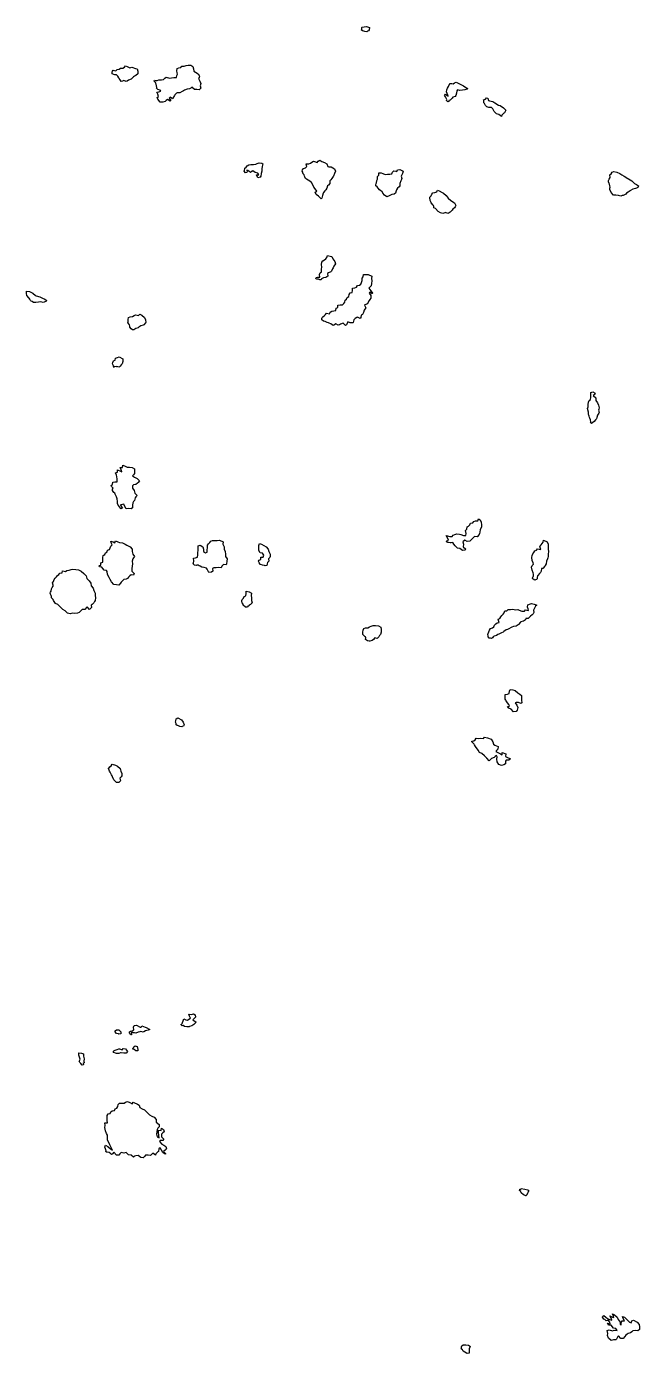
# Model space of a CAD drawing. Extents: x 450006 to 454999, y 6465006 to 6474995.
# Drawn here: x 454477 to 454980, y 6473897 to 6474986 of the extents above; entities that cross this region are included whole.
import ezdxf

# ---------------------------------------------------------------- set-up
doc = ezdxf.new("R2010")
doc.units = 0

msp = doc.modelspace()

# ---------------------------------------------------------------- linework, layer by layer
at = {"layer": '1010'}
for points in [[(454753, 6474982.12), (454751.9, 6474983), (454752.48, 6474983.5), (454752.36, 6474985), (454752.68, 6474985.3), (454754.44, 6474985.54), (454756.3, 6474985.68), (454758.66, 6474985), (454758.36, 6474983), (454757.9, 6474982.08), (454757, 6474981.94), (454756.58, 6474981.4), (454755, 6474981.52), (454754.14, 6474981.84), (454753, 6474982.12), (454753, 6474982.12)], [(454549, 6474946.24), (454547.58, 6474947), (454547.66, 6474948.32), (454547.84, 6474949), (454548.22, 6474949.76), (454550.66, 6474949.32), (454551.64, 6474950.34), (454553.24, 6474950.74), (454554.32, 6474951.66), (454556.36, 6474951.62), (454557.7, 6474952.28), (454558.46, 6474953.52), (454559.8, 6474953), (454562.1, 6474951.88), (454563.7, 6474952.28), (454566.74, 6474951.24), (454567.98, 6474951), (454568.52, 6474949), (454568.6, 6474947), (454567, 6474945.42), (454565.92, 6474945), (454565, 6474944.3), (454563.68, 6474943), (454563, 6474942.54), (454561, 6474941.66), (454559.74, 6474941), (454559, 6474940.66), (454557, 6474941.4), (454555.98, 6474941), (454555, 6474940.66), (454554, 6474941.98), (454553.36, 6474943), (454553, 6474943.62), (454552.18, 6474945), (454551, 6474946.2), (454549.84, 6474946.14), (454549, 6474946.24), (454549, 6474946.24)], [(454583, 6474939.7), (454582.12, 6474941), (454582.4, 6474941.58), (454583, 6474941.52), (454584.48, 6474941.5), (454585.92, 6474942.06), (454588.08, 6474941.9), (454589.66, 6474942.32), (454590.64, 6474943.34), (454591.92, 6474944.06), (454594.52, 6474943.46), (454596.34, 6474943.64), (454598.12, 6474943.86), (454600.2, 6474943.78), (454600.58, 6474945.4), (454601.24, 6474946.74), (454601, 6474947.7), (454600.6, 6474949.38), (454600.84, 6474951.14), (454602.16, 6474951.82), (454603.78, 6474952.2), (454604.76, 6474953.22), (454606.74, 6474953.24), (454608.16, 6474953.82), (454609.88, 6474954.1), (454612.04, 6474953.94), (454613.8, 6474953), (454614.4, 6474951), (454614.5, 6474949), (454615.84, 6474948.14), (454618.14, 6474947), (454619.18, 6474945), (454619, 6474944), (454618.5, 6474943), (454619.58, 6474941), (454620.22, 6474939), (454619.76, 6474937), (454620.22, 6474935), (454619, 6474933.88), (454617, 6474933.94), (454615, 6474934), (454613, 6474936), (454611.98, 6474935), (454611, 6474934.64), (454609, 6474934.24), (454607, 6474933.6), (454605.98, 6474933), (454605, 6474932.36), (454603, 6474931.32), (454601, 6474931.36), (454600.3, 6474931), (454599, 6474929.64), (454598.6, 6474929), (454597.38, 6474927), (454597, 6474926.44), (454595, 6474927.7), (454594.4, 6474927), (454595.74, 6474925), (454595, 6474924.44), (454593, 6474925.96), (454591.96, 6474925), (454591, 6474924.06), (454589, 6474923.56), (454587, 6474923.76), (454585, 6474926), (454584.6, 6474927.38), (454585.62, 6474928.36), (454585, 6474930.16), (454584.2, 6474931.78), (454585.9, 6474932.08), (454587.4, 6474932.58), (454587, 6474933.58), (454585, 6474934), (454584, 6474935), (454584.32, 6474935.66), (454584, 6474937), (454583.66, 6474938.32), (454583.34, 6474939), (454583, 6474939.7), (454583, 6474939.7)], [(454821, 6474927.96), (454820.22, 6474929), (454820.56, 6474929.42), (454821, 6474930.16), (454822.16, 6474929), (454823.36, 6474928.62), (454823, 6474929.46), (454821.84, 6474932.14), (454822.32, 6474933.66), (454822.72, 6474935.26), (454823.56, 6474936.42), (454824.16, 6474937.82), (454824.9, 6474939.08), (454826.24, 6474939), (454827.32, 6474938.66), (454828.4, 6474939.58), (454829.92, 6474940.06), (454832, 6474939), (454834.22, 6474937.76), (454835.82, 6474937), (454838.74, 6474935.24), (454839.24, 6474935), (454839, 6474934.28), (454837, 6474933.74), (454835, 6474933.44), (454833, 6474933.32), (454831, 6474933.88), (454830.36, 6474933), (454830.18, 6474931), (454829.62, 6474929), (454829, 6474928.22), (454827, 6474927.7), (454826.52, 6474927), (454825, 6474925.42), (454823.9, 6474925), (454823.78, 6474924.2), (454823, 6474924), (454822, 6474925), (454822.12, 6474925.86), (454821.56, 6474927), (454821, 6474927.96), (454821, 6474927.96)], [(454853, 6474922.56), (454852.64, 6474923), (454852.6, 6474923.38), (454852.5, 6474925), (454852.3, 6474925.68), (454854, 6474925.98), (454854.74, 6474927.24), (454855.76, 6474927), (454856.48, 6474925), (454857.24, 6474924.74), (454859.84, 6474924.14), (454861.64, 6474923), (454864.72, 6474921.26), (454865.94, 6474921), (454868.66, 6474919), (454870.74, 6474917), (454869.54, 6474915), (454869, 6474914.62), (454867.32, 6474913), (454867, 6474911.82), (454865, 6474913.48), (454863, 6474914), (454861, 6474915.88), (454859.88, 6474918.1), (454859, 6474919.32), (454858.6, 6474919.38), (454857, 6474919.38), (454856.66, 6474919.32), (454855, 6474919.74), (454853.88, 6474921), (454853, 6474922.56), (454853, 6474922.56)], [(454657, 6474865.7), (454655.98, 6474867), (454656.02, 6474867.96), (454656.44, 6474869), (454656.4, 6474869.58), (454657.6, 6474870.38), (454658.44, 6474871.54), (454659.64, 6474872.34), (454661.4, 6474872.58), (454663.48, 6474872.5), (454665.32, 6474872.66), (454666.64, 6474873.34), (454668.18, 6474873.8), (454670.28, 6474873.7), (454671.24, 6474873), (454671, 6474872), (454670.74, 6474871), (454670.48, 6474869), (454670.46, 6474867), (454669.84, 6474865), (454669.62, 6474863), (454669, 6474862), (454667, 6474861.58), (454665.88, 6474864.1), (454668, 6474863.98), (454667, 6474865.42), (454665, 6474865.84), (454663, 6474867.34), (454662.32, 6474867), (454661, 6474866.08), (454659.66, 6474867), (454659, 6474867.6), (454658.06, 6474867.92), (454658.46, 6474867), (454657.98, 6474866), (454657, 6474865.7), (454657, 6474865.7)], [(454705, 6474863.9), (454704.1, 6474865), (454704.22, 6474865.76), (454703.56, 6474867), (454703.88, 6474868.1), (454704.7, 6474869.28), (454706.16, 6474869.82), (454707.24, 6474870.74), (454707, 6474871.62), (454706.8, 6474873.18), (454708.82, 6474873.16), (454710.3, 6474873.68), (454711.5, 6474874.48), (454712.8, 6474875.18), (454713.7, 6474875), (454715.84, 6474874.14), (454716.74, 6474875.24), (454717.96, 6474876.02), (454719.62, 6474875), (454721.8, 6474874.18), (454723.8, 6474873), (454724.66, 6474871), (454725.34, 6474870.64), (454727.36, 6474870.62), (454730.04, 6474869), (454730.74, 6474867), (454730.04, 6474865), (454729.26, 6474863), (454729, 6474862.66), (454727.7, 6474861), (454727, 6474859.88), (454726.22, 6474859), (454726.2, 6474857), (454725, 6474855.54), (454724.4, 6474855), (454723.82, 6474853), (454723, 6474851.62), (454721.96, 6474851), (454721, 6474849.46), (454720.78, 6474849), (454720.24, 6474847), (454719.56, 6474845), (454719, 6474844.22), (454717, 6474846.66), (454715, 6474848), (454714.12, 6474849.86), (454715.4, 6474850.58), (454715, 6474851.34), (454713, 6474853.88), (454712.14, 6474855.84), (454711, 6474857.74), (454709, 6474859.32), (454708.32, 6474859.66), (454707, 6474860.4), (454706.32, 6474861), (454705.66, 6474862.32), (454705.32, 6474863), (454705, 6474863.9), (454705, 6474863.9)], [(454765, 6474854.2), (454764.06, 6474855), (454764.06, 6474855.92), (454764.1, 6474857), (454764.52, 6474857.46), (454764.68, 6474859.3), (454765.42, 6474860.56), (454765.44, 6474862.54), (454766.3, 6474863.68), (454766.34, 6474865.64), (454768.24, 6474865.74), (454769.68, 6474865), (454771.7, 6474864.28), (454773.38, 6474864.6), (454775.3, 6474864.68), (454777.16, 6474864.82), (454777.68, 6474866.3), (454778.66, 6474867.32), (454780.42, 6474867), (454781.16, 6474866.82), (454781.84, 6474868.14), (454783.64, 6474868.34), (454786.34, 6474867), (454785.86, 6474865), (454785, 6474863.54), (454784.78, 6474863), (454785.22, 6474861), (454785, 6474860.28), (454784.38, 6474859), (454783.68, 6474857), (454783.74, 6474855), (454783, 6474854.24), (454781.68, 6474853), (454781, 6474851.7), (454780.56, 6474851), (454780.02, 6474849), (454779, 6474848.3), (454777, 6474847.94), (454775.34, 6474847), (454775, 6474846.74), (454773, 6474845.86), (454771, 6474847.4), (454769.78, 6474849), (454769, 6474850.42), (454768, 6474851), (454767, 6474851.6), (454765.92, 6474853), (454765, 6474854.2), (454765, 6474854.2)], [(454955, 6474858.32), (454954.8, 6474859), (454954.82, 6474859.16), (454955, 6474859.44), (454955.58, 6474860.4), (454956.2, 6474861.78), (454956, 6474863.98), (454957.18, 6474864.8), (454957.78, 6474866.2), (454959.24, 6474866.74), (454961.7, 6474866.28), (454964.16, 6474865), (454965.92, 6474864.06), (454967.74, 6474863), (454970.68, 6474861), (454971.32, 6474860.66), (454974.14, 6474859), (454976.28, 6474857), (454977.82, 6474856.16), (454979.64, 6474855), (454979, 6474853.74), (454977.94, 6474853), (454977, 6474852.72), (454975, 6474852.32), (454973, 6474851.24), (454972.66, 6474851), (454971, 6474849.82), (454969.74, 6474849), (454969, 6474848.3), (454967, 6474847.2), (454965.98, 6474847), (454965, 6474846.44), (454963, 6474847.1), (454961, 6474847.22), (454959, 6474847.38), (454957, 6474849.56), (454955.98, 6474852), (454955.9, 6474853), (454956.16, 6474853.82), (454956.04, 6474855), (454955.66, 6474856.32), (454955.44, 6474857), (454955, 6474858.32), (454955, 6474858.32)], [(454809, 6474842), (454808.44, 6474843), (454808.58, 6474843.4), (454808.36, 6474845), (454808.36, 6474845.62), (454809.24, 6474846.74), (454809.82, 6474848.16), (454810.62, 6474849.36), (454812.42, 6474849.56), (454813.98, 6474850), (454814.6, 6474851.38), (454816.04, 6474851), (454818.4, 6474849.58), (454819.36, 6474849), (454821.7, 6474847), (454823.22, 6474845), (454825.4, 6474843), (454828.38, 6474841), (454829.66, 6474839), (454829, 6474837.76), (454828.44, 6474837), (454827, 6474835.92), (454826.46, 6474835), (454825, 6474833.42), (454824.08, 6474833), (454823, 6474832.24), (454821, 6474833.14), (454820.6, 6474833), (454819, 6474832.32), (454817, 6474832.84), (454815, 6474833.9), (454813, 6474836.36), (454811.6, 6474837), (454811.54, 6474838.44), (454811.26, 6474839), (454811, 6474839.28), (454809.4, 6474841), (454809, 6474842), (454809, 6474842)], [(454715, 6474778.66), (454714.74, 6474779), (454714.78, 6474779.2), (454715, 6474779.9), (454716, 6474779.98), (454718, 6474779.98), (454717.66, 6474782.32), (454718.2, 6474783.78), (454719.42, 6474784.56), (454719.32, 6474786.66), (454719.56, 6474788.42), (454719.46, 6474790.52), (454719.66, 6474792.32), (454720.5, 6474793.48), (454721.76, 6474794.22), (454722.82, 6474795.16), (454723.62, 6474796.36), (454724.2, 6474797.78), (454726.54, 6474797.44), (454727.76, 6474797), (454728.58, 6474795), (454730.36, 6474793), (454730.82, 6474791), (454729.56, 6474789), (454729, 6474787.72), (454728.32, 6474787), (454727.56, 6474785), (454727, 6474784.38), (454725, 6474783.74), (454724.22, 6474783), (454724.44, 6474781), (454723, 6474779.72), (454721, 6474779.6), (454719.98, 6474779), (454719.38, 6474778.6), (454719, 6474778), (454718.08, 6474777.9), (454717, 6474778.52), (454715.4, 6474778.58), (454715, 6474778.66), (454715, 6474778.66)], [(454721, 6474744.1), (454719.74, 6474745), (454719.74, 6474746.24), (454720, 6474747), (454720.56, 6474747.42), (454721.54, 6474748.44), (454722.5, 6474749.48), (454723.54, 6474750.44), (454725.98, 6474750), (454726.58, 6474751.4), (454727.8, 6474752.18), (454729.5, 6474752.48), (454731.2, 6474752.78), (454731.36, 6474754.62), (454732.78, 6474755.2), (454732.84, 6474757.14), (454734.6, 6474757.38), (454736.66, 6474757.32), (454737.56, 6474758.42), (454738.48, 6474759.5), (454738.78, 6474761.2), (454739.86, 6474762.12), (454740.46, 6474763.52), (454741.68, 6474764.3), (454742.06, 6474765.92), (454742.76, 6474767.22), (454744.56, 6474767.42), (454744.84, 6474769.14), (454744.78, 6474771.2), (454746.64, 6474771.34), (454748.12, 6474771.86), (454748.78, 6474773.2), (454750.54, 6474773.44), (454751.56, 6474774.42), (454752.3, 6474775.68), (454752.64, 6474777.34), (454752.66, 6474779.32), (454753.66, 6474780.32), (454753.78, 6474782.2), (454755.72, 6474782.26), (454757.76, 6474782.22), (454760.52, 6474781), (454760.36, 6474779), (454760.62, 6474777), (454760.5, 6474775), (454760.18, 6474773), (454759, 6474771.8), (454758.22, 6474771), (454759.76, 6474769), (454761.18, 6474767), (454761, 6474766.44), (454759, 6474767.7), (454758.56, 6474767), (454759.9, 6474765), (454759.88, 6474763), (454759, 6474761.64), (454758.46, 6474761), (454757.38, 6474759), (454757, 6474758.22), (454755, 6474757.5), (454754.6, 6474757), (454755.6, 6474755), (454755, 6474753.9), (454754.42, 6474753), (454753.7, 6474751), (454753, 6474749.52), (454751.98, 6474749), (454751.5, 6474747), (454751, 6474746.28), (454749, 6474747.4), (454748.38, 6474747), (454747, 6474746.26), (454745.76, 6474745), (454745.32, 6474743), (454745, 6474742.66), (454743, 6474742.62), (454741, 6474743.38), (454740.56, 6474743), (454739.82, 6474741), (454739, 6474740.52), (454737, 6474742.42), (454735, 6474741.46), (454734.22, 6474741), (454733, 6474740.62), (454731, 6474741.82), (454730.04, 6474741), (454729, 6474740.56), (454727, 6474741.8), (454725.68, 6474742.3), (454725, 6474742.54), (454724, 6474743), (454723, 6474743.32), (454722.24, 6474743.74), (454721, 6474744.1), (454721, 6474744.1)], [(454479, 6474763.24), (454477.44, 6474765), (454477.24, 6474766.74), (454477.32, 6474767), (454477.32, 6474768.66), (454479.68, 6474768.3), (454482.3, 6474767), (454484.6, 6474765), (454485.18, 6474764.8), (454488.12, 6474763.86), (454490.32, 6474763), (454491.68, 6474762.3), (454493.94, 6474761), (454493, 6474760), (454491, 6474759.2), (454489, 6474759.78), (454487, 6474759.68), (454485, 6474759.18), (454483, 6474759.36), (454481.98, 6474760), (454481, 6474760.42), (454480.42, 6474761), (454480, 6474761.98), (454479.32, 6474763), (454479, 6474763.24), (454479, 6474763.24)], [(454561, 6474742), (454560.5, 6474743), (454560.56, 6474743.42), (454560.6, 6474745), (454560.66, 6474745.32), (454560.9, 6474747.08), (454562.34, 6474747.64), (454564.16, 6474747.82), (454565.46, 6474748.52), (454566.8, 6474749.18), (454568.12, 6474749), (454569.2, 6474748.78), (454570.26, 6474749.72), (454571.92, 6474749), (454573.98, 6474747), (454574.78, 6474745), (454575.14, 6474743), (454575, 6474742.64), (454573.48, 6474741), (454573, 6474740.64), (454571, 6474740.06), (454569.44, 6474739), (454569, 6474738.46), (454567, 6474738), (454565.4, 6474737), (454565, 6474736.76), (454564.3, 6474737), (454563, 6474737.76), (454561.94, 6474739), (454562, 6474739.98), (454561.74, 6474741), (454561, 6474742), (454561, 6474742)], [(454549, 6474706), (454548.64, 6474707), (454548.62, 6474707.36), (454547.76, 6474709), (454548, 6474709.98), (454548.6, 6474711.38), (454549.98, 6474712), (454550.4, 6474713.58), (454551.86, 6474714.12), (454553.32, 6474714.66), (454556.34, 6474713), (454556.22, 6474711), (454555.84, 6474709), (454555, 6474708.28), (454554, 6474707), (454553.54, 6474706.44), (454553, 6474706.26), (454551.28, 6474706.7), (454551, 6474706.66), (454549.22, 6474706.76), (454549, 6474706), (454549, 6474706)], [(454939, 6474666), (454938.74, 6474667), (454938.56, 6474667.42), (454938.44, 6474669), (454938.5, 6474669.48), (454937.7, 6474672.28), (454938.24, 6474673.74), (454938.26, 6474675.72), (454938.52, 6474677.46), (454939.16, 6474678.82), (454940.2, 6474679.78), (454940.46, 6474681.52), (454940.36, 6474683.62), (454940.5, 6474685.48), (454942, 6474685.98), (454943.98, 6474685), (454943, 6474683.6), (454942.3, 6474683), (454944.42, 6474681), (454944.44, 6474679), (454945.96, 6474677), (454946.64, 6474675), (454947.3, 6474673), (454947, 6474671.94), (454946.7, 6474671), (454947.34, 6474669), (454947, 6474668.62), (454945.74, 6474667), (454945.32, 6474665), (454945, 6474663.82), (454944.24, 6474663), (454943, 6474661.74), (454941.98, 6474661), (454941, 6474660), (454940, 6474661), (454940.42, 6474661.56), (454940.06, 6474663), (454939.62, 6474664.36), (454939.34, 6474665), (454939, 6474666), (454939, 6474666)], [(454547, 6474608.36), (454546.72, 6474609), (454546.72, 6474609.26), (454547, 6474609.6), (454547.94, 6474610.04), (454548.04, 6474611.94), (454549.78, 6474612.2), (454551.66, 6474612.32), (454551.68, 6474614.3), (454551.46, 6474616.52), (454551, 6474617.72), (454550.38, 6474619.6), (454551.94, 6474620.04), (454551.88, 6474622.1), (454554.34, 6474621), (454555.44, 6474620.54), (454555, 6474622), (454554, 6474623.98), (454555.96, 6474624.02), (454556.16, 6474625.82), (454558.32, 6474625), (454559.86, 6474624.12), (454561.68, 6474624.3), (454564, 6474623.98), (454565.82, 6474623), (454565.98, 6474621), (454565.86, 6474619), (454565, 6474617.82), (454564.16, 6474617), (454565.9, 6474616.08), (454568.08, 6474615), (454569.96, 6474613), (454569, 6474611.76), (454568.28, 6474611), (454567, 6474610), (454565, 6474609.88), (454564.22, 6474609), (454564.26, 6474607), (454565.62, 6474605), (454566.06, 6474603), (454567.96, 6474601), (454567, 6474599.86), (454566.32, 6474599), (454565.98, 6474597), (454565, 6474596), (454564.48, 6474595), (454564.34, 6474593), (454564.16, 6474591), (454563, 6474590), (454561, 6474590.32), (454559, 6474590.16), (454558, 6474591.98), (454557, 6474594), (454555, 6474593.46), (454554.16, 6474593), (454555.9, 6474591), (454555, 6474590), (454553, 6474592.16), (454551.82, 6474594.16), (454551.9, 6474596.08), (454551.66, 6474598.32), (454551, 6474600), (454550, 6474601.98), (454549.64, 6474603), (454549, 6474603.46), (454547.8, 6474605), (454547.84, 6474606.14), (454548.38, 6474607), (454547, 6474608.36), (454547, 6474608.36)], [(454823, 6474562.56), (454821.82, 6474563), (454822.14, 6474563.84), (454823, 6474564.16), (454823.56, 6474564.42), (454823, 6474565.74), (454821.74, 6474568.24), (454824.62, 6474567.36), (454826.6, 6474567.38), (454827.4, 6474568.58), (454828.86, 6474569.12), (454830.44, 6474569.54), (454832.74, 6474569.24), (454833.76, 6474569), (454835.8, 6474568.18), (454837.9, 6474568.08), (454838.16, 6474569.82), (454837.62, 6474572.36), (454838.66, 6474573.32), (454838.8, 6474575.18), (454840.04, 6474575.94), (454841.16, 6474576.82), (454841.74, 6474578.24), (454843.52, 6474578.46), (454844.32, 6474579.66), (454845.64, 6474580.34), (454847.7, 6474580.28), (454848.12, 6474581.86), (454849.68, 6474581), (454850.48, 6474579), (454850.58, 6474577), (454850.58, 6474575), (454849.44, 6474573), (454849.42, 6474571), (454849, 6474569.84), (454848.8, 6474569), (454847, 6474567.18), (454845, 6474567.32), (454844.52, 6474567), (454843, 6474565.5), (454842.46, 6474565), (454841, 6474563.62), (454839, 6474563.34), (454837, 6474564.3), (454835.46, 6474563), (454835.82, 6474561), (454835.62, 6474559), (454837.82, 6474557), (454837, 6474556.12), (454835, 6474555.76), (454833, 6474557.6), (454831, 6474557.92), (454829, 6474559.62), (454827.92, 6474561), (454827, 6474562.4), (454825.72, 6474562.26), (454825, 6474562.08), (454823.64, 6474562.34), (454823, 6474562.56), (454823, 6474562.56)], [(454537, 6474542.42), (454536.76, 6474543), (454536.74, 6474543.24), (454537, 6474543.64), (454538.18, 6474543.8), (454538.14, 6474545.84), (454539.78, 6474546.2), (454540, 6474547.98), (454539.9, 6474550.08), (454540.12, 6474551.86), (454541.44, 6474552.54), (454541.98, 6474554), (454543.32, 6474554.66), (454543.78, 6474556.2), (454545.32, 6474556.66), (454545.82, 6474558.16), (454546.46, 6474559.52), (454547.5, 6474560.48), (454547, 6474561.66), (454546.42, 6474563.56), (454548.32, 6474563), (454549.7, 6474562.28), (454550.3, 6474563.68), (454552.16, 6474563), (454553.42, 6474562.56), (454555.9, 6474562.08), (454558.24, 6474561), (454559.7, 6474560.28), (454562.28, 6474559), (454563.98, 6474557), (454563.98, 6474555), (454564.48, 6474553), (454565.74, 6474551), (454565, 6474550), (454564.42, 6474549), (454563.98, 6474547), (454564.22, 6474545), (454563.98, 6474543), (454563.76, 6474541), (454563.66, 6474539), (454565.72, 6474537), (454565, 6474535.76), (454563, 6474535.9), (454561.98, 6474535), (454561, 6474534), (454559.98, 6474533), (454559, 6474532.36), (454557, 6474532), (454555.98, 6474531), (454555, 6474530), (454554.44, 6474529), (454553, 6474527.54), (454551, 6474527.6), (454549, 6474528.02), (454547, 6474530.18), (454546, 6474531.98), (454545, 6474533.66), (454543.66, 6474536.32), (454543.4, 6474538.58), (454543, 6474539.4), (454542.44, 6474539.54), (454541, 6474539.88), (454539.96, 6474541), (454539, 6474542.24), (454537.58, 6474542.4), (454537, 6474542.42), (454537, 6474542.42)], [(454615, 6474543.84), (454614.12, 6474545), (454614.2, 6474545.78), (454614.56, 6474547), (454614.56, 6474547.42), (454614.3, 6474549.68), (454616.02, 6474549.96), (454617.44, 6474550.54), (454617.74, 6474552.24), (454617.84, 6474554.14), (454618, 6474555.98), (454618.02, 6474557.96), (454618.22, 6474559.76), (454619.8, 6474560.18), (454621.82, 6474559), (454622.42, 6474557), (454622.4, 6474555), (454624, 6474553.98), (454625.56, 6474554.42), (454625.46, 6474556.52), (454625.8, 6474558.18), (454625.68, 6474560.3), (454626.56, 6474561.42), (454627.64, 6474562.34), (454628.52, 6474563.46), (454629.84, 6474564.14), (454631.82, 6474564.16), (454633.8, 6474564.18), (454635.7, 6474564.28), (454638.54, 6474563), (454638.48, 6474561), (454639.36, 6474559), (454639.46, 6474557), (454640.16, 6474555), (454640.46, 6474553), (454640.66, 6474551), (454641.94, 6474549), (454641.56, 6474547), (454641.4, 6474545), (454641, 6474544.12), (454639, 6474544.32), (454637.66, 6474543), (454637, 6474541.76), (454635, 6474541.8), (454633, 6474541.68), (454631, 6474541.66), (454629.98, 6474541), (454630.02, 6474539), (454629, 6474538.14), (454627, 6474537.88), (454625.46, 6474540.52), (454625, 6474541.44), (454623, 6474541.82), (454621, 6474542.24), (454619.82, 6474543), (454619, 6474543.42), (454618.1, 6474543.88), (454617, 6474543.92), (454616.38, 6474543.6), (454615, 6474543.84), (454615, 6474543.84)], [(454893, 6474532.24), (454892.44, 6474533), (454892.5, 6474533.48), (454893, 6474534.6), (454893.46, 6474534.52), (454893.46, 6474536.52), (454893, 6474537.58), (454892.18, 6474539.8), (454891.82, 6474542.16), (454892.32, 6474543.66), (454893.24, 6474544.74), (454893, 6474545.76), (454892.3, 6474547.68), (454891.9, 6474550.08), (454892.24, 6474551.74), (454892.82, 6474553.16), (454893.62, 6474554.36), (454894.38, 6474555.6), (454895.9, 6474556.08), (454896.74, 6474557.24), (454897.98, 6474557), (454899.32, 6474556.66), (454899, 6474557.64), (454898.52, 6474559.46), (454899.52, 6474560.46), (454900.4, 6474561.58), (454901.38, 6474562.6), (454901.64, 6474564.34), (454904.66, 6474563), (454905.26, 6474561), (454905.46, 6474559), (454905.36, 6474557), (454905.54, 6474555), (454905.42, 6474553), (454905.3, 6474551), (454905, 6474549.84), (454904.82, 6474549), (454904, 6474547), (454903.86, 6474545), (454903, 6474543.62), (454902.76, 6474543), (454901, 6474541.22), (454899.98, 6474541), (454899.58, 6474539), (454899, 6474537.82), (454898.16, 6474537), (454897, 6474535.5), (454896.52, 6474535), (454896.22, 6474533.76), (454896.22, 6474533), (454896, 6474531.98), (454895, 6474531.8), (454894.3, 6474531.68), (454893, 6474532.24), (454893, 6474532.24)], [(454669, 6474544.44), (454668.38, 6474545), (454668.36, 6474545.62), (454667.76, 6474547), (454668.02, 6474547.96), (454669.42, 6474548.56), (454669.54, 6474550.44), (454671.52, 6474550.46), (454671.88, 6474552.1), (454671, 6474553.74), (454669, 6474554), (454668, 6474555.98), (454668, 6474557.98), (454668, 6474559.98), (454668.44, 6474561.54), (454669.98, 6474561), (454672, 6474559.98), (454673.98, 6474559), (454675.7, 6474557), (454676.04, 6474555), (454677.26, 6474553), (454677.34, 6474551), (454677, 6474550.08), (454675.76, 6474549), (454675.98, 6474547), (454675, 6474546), (454674.78, 6474545), (454674.5, 6474543.48), (454673, 6474543.2), (454672.44, 6474543.54), (454671, 6474543.92), (454669.58, 6474544.4), (454669, 6474544.44), (454669, 6474544.44)], [(454497, 6474520), (454496.74, 6474521), (454496.74, 6474521.24), (454497, 6474521.82), (454497.46, 6474522.52), (454497.62, 6474524.36), (454498.42, 6474525.56), (454499.22, 6474526.76), (454499, 6474527.44), (454498.5, 6474529.48), (454499.5, 6474530.48), (454499.96, 6474532.02), (454500.74, 6474533.24), (454501.78, 6474534.2), (454502.54, 6474535.44), (454503.82, 6474536.16), (454504.62, 6474537.36), (454506.48, 6474537.5), (454506.76, 6474539.22), (454508.08, 6474539), (454509.34, 6474538.64), (454510.46, 6474539.52), (454512.22, 6474539.76), (454513.82, 6474540.16), (454515.38, 6474540.6), (454517.66, 6474540.32), (454519.96, 6474540.02), (454521.98, 6474539), (454524.4, 6474537), (454526.28, 6474535), (454526.76, 6474533), (454528.66, 6474531), (454529.98, 6474529), (454530.42, 6474527), (454531.82, 6474525), (454532.52, 6474523), (454533.5, 6474521), (454533.58, 6474519), (454533.78, 6474517), (454533.68, 6474515), (454533, 6474513.94), (454532.4, 6474513), (454531, 6474511.58), (454530.16, 6474511), (454530.48, 6474509), (454529, 6474507.5), (454527, 6474509.64), (454526.42, 6474509), (454525, 6474507.56), (454523, 6474507.36), (454522.46, 6474507), (454521, 6474505.52), (454520.36, 6474505), (454519, 6474504.36), (454517, 6474504.12), (454515, 6474504.58), (454513, 6474504), (454511, 6474504.42), (454509, 6474506.42), (454507, 6474507.42), (454505, 6474509.4), (454503, 6474511.72), (454501, 6474512.48), (454500, 6474513.98), (454499.5, 6474515), (454499, 6474515.74), (454497.74, 6474517), (454497.74, 6474518.24), (454497.54, 6474519), (454497, 6474520), (454497, 6474520)], [(454655, 6474511.9), (454654.1, 6474513), (454654.06, 6474513.92), (454653.88, 6474515), (454654.34, 6474515.64), (454655.22, 6474516.76), (454655.8, 6474518.18), (454657.2, 6474518.78), (454657.42, 6474520.56), (454657.44, 6474522.54), (454660.1, 6474521.88), (454661.98, 6474521), (454661.68, 6474519), (454661.92, 6474517), (454661.92, 6474515), (454662.46, 6474513), (454661, 6474511.52), (454660.08, 6474511), (454659.68, 6474510.3), (454659, 6474510.26), (454658.64, 6474509.34), (454657, 6474509.3), (454655.18, 6474511), (454655, 6474511.9), (454655, 6474511.9)], [(454857, 6474484), (454856, 6474485), (454856.2, 6474485.78), (454855.88, 6474487), (454856.16, 6474487.82), (454856.72, 6474489.26), (454857.32, 6474490.66), (454858.02, 6474491.96), (454859.66, 6474492.32), (454860.66, 6474493.32), (454861.28, 6474494.7), (454862.36, 6474495.62), (454863.4, 6474496.58), (454865.22, 6474496.76), (454865, 6474497.62), (454864.38, 6474499.6), (454865.84, 6474500.14), (454866.5, 6474501.48), (454867.32, 6474502.66), (454868.32, 6474503.66), (454869.24, 6474504.74), (454869.72, 6474506.26), (454871.5, 6474506.48), (454872.58, 6474507.4), (454874.4, 6474507.58), (454876.18, 6474507.8), (454878.72, 6474507.26), (454880.6, 6474507.38), (454881.58, 6474507), (454883.8, 6474506.18), (454885.82, 6474506.16), (454886.74, 6474507.24), (454887.98, 6474507), (454889.34, 6474506.64), (454889, 6474508), (454888.52, 6474509.46), (454888.62, 6474511.36), (454890.16, 6474511.82), (454891.66, 6474512.32), (454894, 6474511.98), (454895.98, 6474511), (454895, 6474510.2), (454894.34, 6474509), (454893.44, 6474507), (454893.48, 6474505), (454893, 6474503.9), (454892.14, 6474503), (454891, 6474502.08), (454889.76, 6474501), (454889, 6474500.04), (454887, 6474500), (454886.64, 6474499), (454885, 6474498.04), (454883, 6474497.34), (454882.74, 6474497), (454881, 6474495.24), (454880.66, 6474495), (454879, 6474493.94), (454877, 6474493.62), (454875.44, 6474493), (454875, 6474492.68), (454873, 6474491.58), (454872.06, 6474491), (454871, 6474490.7), (454869, 6474489.34), (454868.34, 6474489), (454867, 6474488.22), (454865, 6474487.36), (454864.06, 6474487), (454863, 6474486.26), (454861, 6474485.64), (454860.6, 6474485.38), (454860.32, 6474485), (454859.7, 6474484.28), (454859, 6474483.68), (454857.96, 6474484.02), (454857, 6474484), (454857, 6474484)], [(454755, 6474485.4), (454753.2, 6474487), (454753.2, 6474488.78), (454753.38, 6474489), (454753.58, 6474490.4), (454754, 6474491.98), (454755.46, 6474492.52), (454757.48, 6474492.5), (454758.64, 6474493.34), (454760.14, 6474493.84), (454761.66, 6474494.32), (454763.62, 6474494.36), (454766, 6474493.98), (454767.98, 6474493), (454768.28, 6474491), (454768.24, 6474489), (454767.76, 6474487), (454767, 6474486.1), (454766.48, 6474485), (454765, 6474483.58), (454763, 6474484.22), (454761.92, 6474483), (454761, 6474482.12), (454759, 6474481.64), (454758.44, 6474481.54), (454757, 6474481.7), (454755.34, 6474483), (454755.62, 6474484.36), (454755.58, 6474485), (454755, 6474485.4), (454755, 6474485.4)], [(454871, 6474432.52), (454870.62, 6474433), (454870.16, 6474433.82), (454870.16, 6474435), (454870.22, 6474435.76), (454870.14, 6474437.84), (454872.02, 6474437.96), (454873.44, 6474438.54), (454873.52, 6474440.46), (454874.08, 6474441.9), (454876.38, 6474441.6), (454878.2, 6474441), (454880.42, 6474439), (454882.06, 6474437.92), (454883.52, 6474437), (454883.62, 6474435), (454883.56, 6474433), (454883.74, 6474431), (454883, 6474430.4), (454881, 6474431.18), (454879, 6474431.32), (454878.22, 6474431), (454879.74, 6474429), (454880.4, 6474427), (454879.98, 6474425), (454879, 6474423.82), (454877, 6474423.64), (454875, 6474425.62), (454873, 6474426.66), (454872.06, 6474427.92), (454873, 6474427.98), (454873.62, 6474428.36), (454873.38, 6474429), (454873, 6474429.5), (454872.02, 6474431), (454871, 6474432.52), (454871, 6474432.52)], [(454601, 6474412.44), (454600.12, 6474413), (454600, 6474413.98), (454599.46, 6474415), (454599.9, 6474416.08), (454600.08, 6474417.9), (454601.46, 6474418.52), (454604.52, 6474417), (454605.86, 6474415), (454606.5, 6474413), (454606.18, 6474411.8), (454605, 6474411.48), (454604.8, 6474411.18), (454603, 6474411.46), (454601.52, 6474412.46), (454601, 6474412.44), (454601, 6474412.44)], [(454843, 6474398.62), (454842.62, 6474399), (454842.62, 6474399.36), (454843, 6474399.5), (454844.36, 6474399.62), (454845.36, 6474400.62), (454846.16, 6474401.82), (454848.24, 6474401.74), (454849.96, 6474402.02), (454852.18, 6474401.8), (454853.18, 6474402.8), (454855.66, 6474402.32), (454858.52, 6474401), (454859.9, 6474399), (454860.62, 6474397), (454861.68, 6474396.3), (454864.3, 6474395), (454864.08, 6474393), (454863, 6474391.9), (454862.46, 6474391), (454863.62, 6474390.36), (454866.36, 6474389), (454867.7, 6474388.28), (454867.72, 6474390.26), (454870.58, 6474389), (454870.28, 6474387), (454871.54, 6474386.44), (454874.44, 6474385), (454873, 6474384.02), (454871, 6474384), (454870.48, 6474383), (454870.3, 6474381), (454869, 6474380.16), (454867, 6474379.64), (454865, 6474380.26), (454863.58, 6474382.4), (454863.22, 6474384.76), (454863.48, 6474386.5), (454863, 6474387.68), (454861.98, 6474387), (454861, 6474386), (454859, 6474385.32), (454858.58, 6474385), (454857, 6474383.4), (454855, 6474385.5), (454853, 6474387.54), (454851, 6474389.46), (454849, 6474390.18), (454847.8, 6474392.18), (454847.32, 6474393), (454847, 6474393.24), (454845.6, 6474395), (454845, 6474396.5), (454844.74, 6474397), (454843, 6474398.62), (454843, 6474398.62)], [(454545, 6474375.82), (454544.46, 6474377), (454544.54, 6474377.44), (454545, 6474377.74), (454545.68, 6474378.3), (454546.74, 6474379.24), (454547.4, 6474380.58), (454550.16, 6474379.82), (454552.02, 6474379), (454554.16, 6474377), (454554.6, 6474375), (454555.54, 6474373), (454555.46, 6474371), (454555, 6474370.22), (454553.78, 6474369), (454554.44, 6474367), (454553, 6474365.54), (454551, 6474365.52), (454549, 6474367.84), (454547.84, 6474370.14), (454547.6, 6474371), (454547, 6474371.94), (454546.38, 6474373), (454545.94, 6474374.04), (454545.32, 6474375), (454545, 6474375.82), (454545, 6474375.82)], [(454605, 6474166), (454604, 6474167), (454604.62, 6474167.36), (454605, 6474167.98), (454605.16, 6474168.82), (454605.86, 6474170.12), (454606.34, 6474171.64), (454608.04, 6474171), (454609.46, 6474170.52), (454610.5, 6474171.48), (454611.78, 6474172.2), (454611, 6474173.78), (454610.52, 6474175.46), (454612.62, 6474175.36), (454614.3, 6474175.68), (454615.58, 6474175), (454615.9, 6474173), (454615, 6474172.14), (454613.78, 6474171), (454616.36, 6474169), (454615, 6474167.56), (454614.48, 6474167), (454613, 6474165.88), (454611, 6474165.32), (454610.78, 6474165.2), (454609, 6474165.2), (454608.82, 6474165.16), (454607, 6474165.3), (454605.68, 6474166.3), (454605, 6474166), (454605, 6474166)], [(454551, 6474159.8), (454549.94, 6474161), (454550, 6474161.98), (454551, 6474162.64), (454551.18, 6474162.8), (454553, 6474162.82), (454554.7, 6474161), (454554.7, 6474159.28), (454553, 6474159.16), (454552.66, 6474159.32), (454551, 6474159.8), (454551, 6474159.8)], [(454563, 6474158.62), (454562.66, 6474159), (454561.78, 6474160.2), (454561.88, 6474161), (454562.48, 6474161.5), (454564, 6474161.98), (454565.18, 6474162.8), (454565.16, 6474164.82), (454565.66, 6474166.32), (454567.52, 6474166.46), (454570.58, 6474165), (454571.22, 6474164.76), (454571.94, 6474166.04), (454574.66, 6474165), (454575.46, 6474164.52), (454578.36, 6474163), (454577, 6474162.44), (454575, 6474162), (454573.42, 6474161), (454573, 6474160.74), (454571, 6474161.22), (454570.24, 6474161), (454569, 6474160.66), (454567, 6474159.86), (454565.8, 6474160.18), (454565, 6474160.34), (454563.28, 6474160.7), (454563.32, 6474159), (454563.44, 6474158.54), (454563, 6474158.62), (454563, 6474158.62)], [(454565, 6474146.74), (454564.24, 6474147), (454564.64, 6474147.34), (454565, 6474147.98), (454565.18, 6474148.8), (454566.54, 6474149.44), (454568.1, 6474149), (454568.34, 6474147.64), (454568.58, 6474147), (454568.48, 6474145.5), (454567, 6474145.44), (454565.52, 6474146.46), (454565, 6474146.74), (454565, 6474146.74)], [(454521, 6474136), (454520.58, 6474137), (454520.74, 6474137.24), (454521, 6474137.7), (454521.4, 6474138.58), (454521, 6474139.4), (454520.1, 6474141.88), (454520.28, 6474143.7), (454522.36, 6474143.62), (454523.94, 6474143), (454524.1, 6474141), (454524.58, 6474139), (454524.36, 6474137), (454524.42, 6474135.56), (454523.72, 6474135), (454524.08, 6474133.9), (454523, 6474133.76), (454521.76, 6474135), (454521, 6474136), (454521, 6474136)], [(454549, 6474144.16), (454548.36, 6474145), (454548.72, 6474145.26), (454549, 6474145.5), (454550, 6474145.98), (454551.56, 6474146.42), (454552.9, 6474147.08), (454553.42, 6474147), (454555.68, 6474146.3), (454556.66, 6474147.32), (454558.58, 6474147), (454560.18, 6474145), (454559, 6474143.52), (454557, 6474143.56), (454555, 6474143.82), (454554.28, 6474143.7), (454553, 6474143.18), (454552.74, 6474143.24), (454551, 6474143.24), (454550.4, 6474143.58), (454549, 6474144.16), (454549, 6474144.16)], [(454543, 6474062.44), (454541.96, 6474063), (454542.5, 6474063.48), (454542.08, 6474065), (454541.56, 6474066.42), (454542, 6474067.98), (454543.98, 6474067), (454546.18, 6474065), (454547.94, 6474064.04), (454547, 6474065.54), (454545.54, 6474068.44), (454545, 6474069.7), (454543.7, 6474072.28), (454543.58, 6474074.4), (454543.8, 6474076.18), (454543, 6474077.74), (454542.08, 6474079.9), (454541.48, 6474082.5), (454541.68, 6474084.3), (454541.6, 6474086.38), (454543.68, 6474086.3), (454543.56, 6474088.42), (454543.56, 6474090.42), (454543.54, 6474092.44), (454544.32, 6474093.66), (454545.98, 6474094), (454546.44, 6474095.54), (454547.64, 6474096.34), (454549.46, 6474096.52), (454550, 6474097.98), (454551.46, 6474098.52), (454552.06, 6474099.92), (454552.58, 6474101.4), (454553.46, 6474102.52), (454555.4, 6474102.58), (454557.38, 6474102.6), (454558.52, 6474103.46), (454560.2, 6474103.78), (454562.14, 6474103), (454563.9, 6474102.08), (454564.66, 6474103.32), (454565.34, 6474103), (454568.36, 6474101.62), (454569.6, 6474101), (454570.14, 6474099), (454572.1, 6474097.88), (454573.98, 6474097), (454576.36, 6474095), (454578.28, 6474093), (454580, 6474091.98), (454581.98, 6474091), (454583.76, 6474089), (454583.68, 6474087), (454586.16, 6474085), (454585.98, 6474083), (454585, 6474082), (454584.34, 6474081), (454584.2, 6474079), (454584, 6474077), (454584.42, 6474075), (454586, 6474073.98), (454585.86, 6474076.12), (454585.58, 6474078.4), (454585.6, 6474080.38), (454587.8, 6474080.18), (454588, 6474081.98), (454589.74, 6474081), (454590.18, 6474079), (454589, 6474078.08), (454588.14, 6474077), (454588.12, 6474075), (454589.98, 6474073), (454589, 6474072), (454587, 6474072), (454586.38, 6474071), (454588.22, 6474069), (454590, 6474067.98), (454591.62, 6474067), (454592.02, 6474065), (454591, 6474063.86), (454589.78, 6474063), (454591.66, 6474061), (454591, 6474060.6), (454589, 6474062), (454588.08, 6474063.9), (454587, 6474065.92), (454585.9, 6474065), (454585.64, 6474063), (454585, 6474062.48), (454583.5, 6474061), (454583, 6474060), (454581, 6474061.5), (454580.36, 6474061), (454579, 6474059.62), (454577, 6474060), (454575, 6474060), (454574.4, 6474059), (454573, 6474057.58), (454571, 6474058), (454569, 6474059.56), (454567, 6474059.38), (454565.98, 6474059), (454565, 6474058.32), (454563, 6474059.82), (454561, 6474060.14), (454559, 6474062), (454557, 6474061.4), (454555, 6474061.96), (454553.7, 6474061), (454553, 6474060), (454551, 6474060), (454549, 6474062.36), (454547.68, 6474061), (454547.4, 6474060.58), (454547, 6474060.4), (454546.4, 6474061), (454545, 6474061.98), (454543.56, 6474062.42), (454543, 6474062.44), (454543, 6474062.44)], [(454883, 6474030.1), (454881.9, 6474031), (454882.04, 6474031.94), (454883, 6474032.08), (454883.32, 6474032.66), (454886.12, 6474031.86), (454888.56, 6474031.42), (454889.42, 6474031), (454889, 6474030.1), (454888.62, 6474029), (454887.52, 6474027), (454887.42, 6474026.56), (454887, 6474026.56), (454886, 6474027), (454885, 6474027.24), (454883.34, 6474029), (454883, 6474030.1), (454883, 6474030.1)], [(454951, 6473925.32), (454949.86, 6473927), (454950.16, 6473927.82), (454951, 6473928.28), (454952.6, 6473927), (454954.08, 6473925.9), (454955.66, 6473925), (454957.56, 6473924.42), (454957, 6473926.24), (454955.9, 6473928.08), (454958.08, 6473927), (454959.24, 6473926.74), (454959, 6473927.82), (454958.3, 6473929.68), (454959.7, 6473929), (454961.98, 6473927), (454962.74, 6473925), (454964.5, 6473923), (454964.54, 6473921), (454965.32, 6473920.66), (454965.38, 6473922.6), (454966.12, 6473923.86), (454968, 6473923.98), (454967, 6473926), (454966.36, 6473927.62), (454967.98, 6473927), (454969.98, 6473925), (454972.22, 6473923), (454973.62, 6473922.36), (454973.96, 6473924.02), (454975.5, 6473924.48), (454978.32, 6473923), (454980.08, 6473921), (454980.3, 6473919), (454980.32, 6473917), (454979, 6473915.66), (454977, 6473916), (454975, 6473915.72), (454973.98, 6473915), (454973, 6473914.14), (454971, 6473913.54), (454970.18, 6473913), (454969, 6473912.26), (454968.24, 6473911), (454967, 6473909.5), (454965, 6473909.54), (454963, 6473911.66), (454962.48, 6473911), (454961.44, 6473909), (454961, 6473908.52), (454959, 6473908.4), (454957, 6473907.92), (454955, 6473909.9), (454954.14, 6473911.84), (454954.34, 6473913.64), (454953.82, 6473916.16), (454955.5, 6473916.48), (454958.08, 6473915.9), (454959.54, 6473916.44), (454962, 6473915.98), (454961, 6473917.68), (454959, 6473918), (454957, 6473920.46), (454955, 6473920.38), (454954, 6473921.98), (454956.32, 6473921.66), (454956.08, 6473923), (454955, 6473924.32), (454953.74, 6473924.24), (454953, 6473923.9), (454951.9, 6473925), (454951, 6473925.32), (454951, 6473925.32)], [(454835, 6473900.16), (454834, 6473901), (454834.32, 6473901.66), (454834.32, 6473903), (454834.6, 6473903.38), (454835.72, 6473904.26), (454837.72, 6473904.26), (454840, 6473903.98), (454841.56, 6473903), (454841, 6473902.4), (454840.62, 6473901), (454840.48, 6473899), (454840.52, 6473897.46), (454839, 6473897.22), (454838.46, 6473897.52), (454837, 6473898.24), (454835.66, 6473899), (454835, 6473900.16), (454835, 6473900.16)]]:
    msp.add_lwpolyline(points, dxfattribs=at)

doc.saveas('drawing.dxf')
